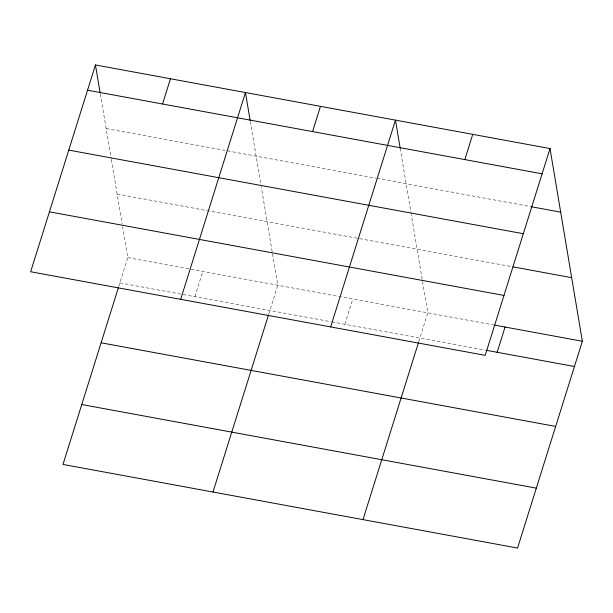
<?xml version="1.0" encoding="UTF-8"?>
<svg xmlns="http://www.w3.org/2000/svg" width="613" height="613" viewBox="0 0 613 613"><rect width="100%" height="100%" fill="white"/><g stroke="black" fill="none" stroke-linecap="round" stroke-linejoin="round"><path stroke-width="0.46" stroke-dasharray="3.06 2.3" d="M118.738 286.532L127.788 257.652L122.608 226.795M194.88 296.692L202.788 271.444M268.747 314.124L277.796 285.244L261.314 187.019M344.881 324.285L352.797 299.037M418.748 341.709L427.797 312.829L411.315 214.611M106.126 128.546L376.137 178.207M377.072 178.375L529.961 206.497M117.121 194.06L512.093 266.709M127.788 257.652L493.902 324.99M119.88 282.899L330.821 321.702M331.756 321.871L485.059 350.069M400.174 148.193L411.162 213.676M250.326 121.535L261.153 186.084M100.317 93.942L111.152 158.491M111.305 159.434L122.14 223.983"/><path stroke-width="0.92" d="M95.452 64.955L30.65 271.743L485.212 355.348L550.014 148.561L95.452 64.955L100.164 93.007M162.545 103.995L170.452 78.748M118.455 287.436L62.986 464.439L517.548 548.045L582.35 341.257L550.014 148.561M180.659 299.328L245.461 92.548L250.165 120.6M312.546 131.588L320.461 106.34M212.995 492.032L268.463 315.028M330.66 326.921L395.462 120.133L400.174 148.193M464.83 159.595L472.738 134.347M362.996 519.617L418.464 342.621M497.166 352.291L505.074 327.043M87.544 90.203L542.099 173.808M530.889 206.673L560.688 212.152M68.763 150.108L523.326 233.714M513.027 266.877L571.676 277.666M49.423 211.83L503.986 295.443M494.837 325.158L582.35 341.257M485.986 350.238L574.435 366.505M101.099 342.805L555.662 426.418M81.759 404.534L536.321 488.14"/></g></svg>
